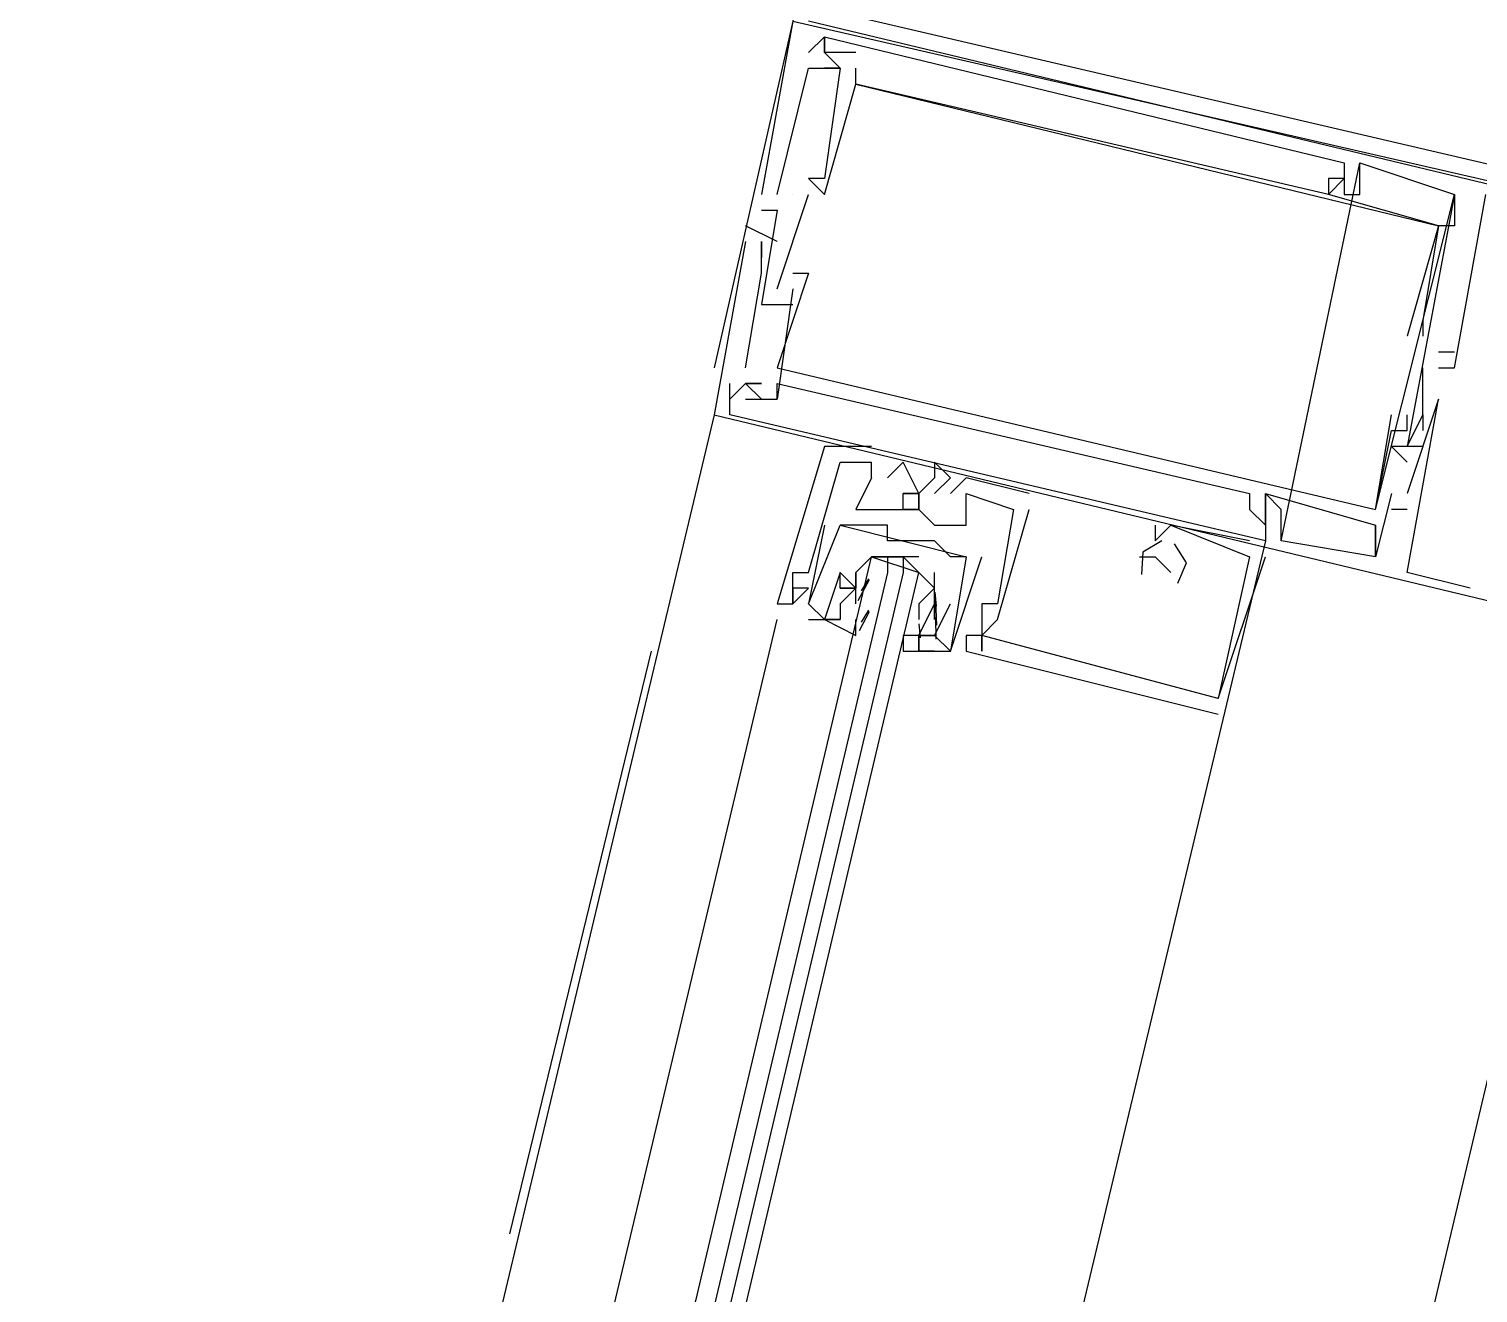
# Model space of a CAD drawing. Header units: feet. Extents: x -84 to 198, y -22 to 181.
# Drawn here: x 126.367 to 127.593, y 126.341 to 127.411 of the extents above; entities that cross this region are included whole.
import ezdxf

# ---------------------------------------------------------------- set-up
doc = ezdxf.new("R2010")
doc.units = ezdxf.units.FT
doc.layers.add('A-LINEA', color=7, linetype='CONTINUOUS')

msp = doc.modelspace()

# ---------------------------------------------------------------- linework, layer by layer
at = {"layer": 'A-LINEA'}
for p, q in [((127.0133, 127.4178), (126.9467, 127.1244)), ((127.0133, 127.4178), (126.9867, 127.2711)), ((127.0133, 127.4178), (126.9867, 127.2711)), ((127.0133, 127.4178), (126.9867, 127.2711)), ((127.6933, 127.2578), (127.0267, 127.4178)), ((127.6933, 127.2578), (127.0267, 127.4178)), ((127.6933, 127.2578), (127.0267, 127.4178)), ((127.04, 127.4044), (127.04, 127.4044)), ((127.04, 127.4044), (127.04, 127.4044)), ((127.04, 127.4044), (127.04, 127.4044)), ((127.04, 127.4044), (127.04, 127.4044)), ((127.04, 127.4044), (127.04, 127.4044)), ((127.04, 127.4044), (127.04, 127.4044)), ((127.0267, 127.3911), (127.0267, 127.3911)), ((127.0267, 127.3911), (127.0267, 127.3911)), ((127.0267, 127.3911), (127.0267, 127.3911)), ((127.04, 127.3911), (127.04, 127.3911)), ((127.04, 127.3911), (127.04, 127.3911)), ((127.04, 127.3911), (127.04, 127.3911)), ((127.04, 127.3911), (127.04, 127.3911)), ((127.04, 127.3911), (127.04, 127.3911)), ((127.04, 127.3911), (127.04, 127.3911)), ((127.04, 127.3911), (127.04, 127.3911)), ((127.04, 127.3911), (127.04, 127.3911)), ((127.04, 127.3911), (127.04, 127.3911)), ((127.0667, 127.3911), (127.0667, 127.3911)), ((127.0667, 127.3911), (127.0667, 127.3911)), ((127.0667, 127.3911), (127.0667, 127.3911)), ((127.0267, 127.3778), (127.0267, 127.3778)), ((127.0267, 127.3778), (127.0267, 127.3778)), ((127.0267, 127.3778), (127.0267, 127.3778)), ((127.04, 127.3778), (127.04, 127.3778)), ((127.04, 127.3778), (127.04, 127.3778)), ((127.04, 127.3778), (127.04, 127.3778)), ((127.0533, 127.3778), (127.0533, 127.3778)), ((127.0533, 127.3778), (127.0533, 127.3778)), ((127.0533, 127.3778), (127.0533, 127.3778)), ((127.0533, 127.3778), (127.0533, 127.3778)), ((127.0533, 127.3778), (127.0533, 127.3778)), ((127.0533, 127.3778), (127.0533, 127.3778)), ((127.0667, 127.3778), (127.0667, 127.3778)), ((127.0667, 127.3778), (127.0667, 127.3778)), ((127.0667, 127.3778), (127.0667, 127.3778)), ((127.0667, 127.3644), (127.0667, 127.3644)), ((127.0667, 127.3644), (127.0667, 127.3644)), ((127.0667, 127.3644), (127.0667, 127.3644)), ((127.0667, 127.3644), (127.0667, 127.3644)), ((127.0667, 127.3644), (127.0667, 127.3644)), ((127.0667, 127.3644), (127.0667, 127.3644)), ((127.4267, 126.9778), (127.4933, 127.2978)), ((127.4267, 126.9778), (127.4933, 127.2978)), ((127.4267, 126.9778), (127.4933, 127.2978)), ((127.48, 127.2978), (127.48, 127.2978)), ((127.48, 127.2978), (127.48, 127.2978)), ((127.48, 127.2978), (127.48, 127.2978)), ((127.4933, 127.2978), (127.4933, 127.2978)), ((127.4933, 127.2978), (127.4933, 127.2978)), ((127.4933, 127.2978), (127.4933, 127.2978)), ((127.0267, 127.2844), (127.0267, 127.2844)), ((127.0267, 127.2844), (127.0267, 127.2844)), ((127.0267, 127.2844), (127.0267, 127.2844)), ((127.04, 127.2844), (127.04, 127.2844)), ((127.04, 127.2844), (127.04, 127.2844)), ((127.04, 127.2844), (127.04, 127.2844)), ((127.4667, 127.2844), (127.4667, 127.2844)), ((127.4667, 127.2844), (127.4667, 127.2844)), ((127.4667, 127.2844), (127.4667, 127.2844)), ((127.48, 127.2844), (127.48, 127.2844)), ((127.48, 127.2844), (127.48, 127.2844)), ((127.48, 127.2844), (127.48, 127.2844)), ((127.48, 127.2844), (127.48, 127.2844)), ((127.48, 127.2844), (127.48, 127.2844)), ((127.48, 127.2844), (127.48, 127.2844)), ((126.9867, 127.2711), (126.9867, 127.2711)), ((126.9867, 127.2711), (126.9867, 127.2711)), ((126.9867, 127.2711), (126.9867, 127.2711)), ((127, 127.1911), (127.0267, 127.2711)), ((127, 127.2711), (127, 127.2711)), ((127, 127.1911), (127.0267, 127.2711)), ((127, 127.2711), (127, 127.2711)), ((127, 127.1911), (127.0267, 127.2711)), ((127, 127.2711), (127, 127.2711)), ((127.0133, 127.2711), (127.0133, 127.2711)), ((127.0133, 127.2711), (127.0133, 127.2711)), ((127.0133, 127.2711), (127.0133, 127.2711)), ((127.0133, 127.2711), (127.0133, 127.2711)), ((127.0133, 127.2711), (127.0133, 127.2711)), ((127.0133, 127.2711), (127.0133, 127.2711)), ((127.0267, 127.2711), (127.0267, 127.2711)), ((127.0267, 127.2711), (127.0267, 127.2711)), ((127.0267, 127.2711), (127.0267, 127.2711)), ((127.04, 127.2711), (127.04, 127.2711)), ((127.04, 127.2711), (127.04, 127.2711)), ((127.04, 127.2711), (127.04, 127.2711)), ((127.4667, 127.2711), (127.4667, 127.2711)), ((127.4667, 127.2711), (127.4667, 127.2711)), ((127.4667, 127.2711), (127.4667, 127.2711)), ((127.4667, 127.2711), (127.4667, 127.2711)), ((127.4667, 127.2711), (127.4667, 127.2711)), ((127.4667, 127.2711), (127.4667, 127.2711)), ((127.48, 127.2711), (127.48, 127.2711)), ((127.48, 127.2711), (127.48, 127.2711)), ((127.48, 127.2711), (127.48, 127.2711)), ((127.4933, 127.2711), (127.4933, 127.2711)), ((127.4933, 127.2711), (127.4933, 127.2711)), ((127.4933, 127.2711), (127.4933, 127.2711)), ((127.5067, 127.0044), (127.5733, 127.2711)), ((127.5067, 127.0044), (127.5733, 127.2711)), ((127.5067, 127.0044), (127.5733, 127.2711)), ((127.5733, 127.2711), (127.5733, 127.2444)), ((127.5733, 127.2711), (127.5733, 127.2711)), ((127.5733, 127.2711), (127.5733, 127.2711)), ((127.5733, 127.2711), (127.5733, 127.2444)), ((127.5733, 127.2711), (127.5733, 127.2711)), ((127.5733, 127.2711), (127.5733, 127.2711)), ((127.5733, 127.2711), (127.5733, 127.2444)), ((127.5733, 127.2711), (127.5733, 127.2711)), ((127.5733, 127.2711), (127.5733, 127.2711)), ((126.9867, 127.2578), (126.9867, 127.2578)), ((126.9867, 127.2578), (126.9867, 127.2578)), ((126.9867, 127.2578), (126.9867, 127.2578)), ((127, 127.2578), (127, 127.2578)), ((127, 127.2578), (127, 127.2578)), ((127, 127.2578), (127, 127.2578)), ((127, 127.2311), (126.9733, 127.2444)), ((126.9733, 127.2444), (126.9733, 127.2444)), ((127, 127.2311), (126.9733, 127.2444)), ((126.9733, 127.2444), (126.9733, 127.2444)), ((127, 127.2311), (126.9733, 127.2444)), ((126.9733, 127.2444), (126.9733, 127.2444)), ((127.56, 127.2444), (127.56, 127.2444)), ((127.56, 127.2444), (127.56, 127.2444)), ((127.56, 127.2444), (127.56, 127.2444)), ((127.56, 127.2444), (127.56, 127.2444)), ((127.56, 127.2444), (127.56, 127.2444)), ((127.56, 127.2444), (127.56, 127.2444)), ((127.56, 127.2444), (127.56, 127.2444)), ((127.56, 127.2444), (127.56, 127.2444)), ((127.56, 127.2444), (127.56, 127.2444)), ((127.5733, 127.2444), (127.5733, 127.2444)), ((127.5733, 127.2444), (127.5733, 127.2444)), ((127.5733, 127.2444), (127.5733, 127.2444)), ((127.5733, 127.2444), (127.5733, 127.2444)), ((127.5733, 127.2444), (127.5733, 127.2444)), ((127.5733, 127.2444), (127.5733, 127.2444)), ((126.9733, 127.2311), (126.9733, 127.2311)), ((126.9733, 127.2311), (126.9733, 127.2311)), ((126.9733, 127.2311), (126.9733, 127.2311)), ((126.9867, 127.2311), (126.9867, 127.2311)), ((126.9867, 127.2311), (126.9867, 127.2311)), ((126.9867, 127.2311), (126.9867, 127.2311)), ((126.9867, 127.2311), (126.9867, 127.2311)), ((126.9867, 127.2311), (126.9867, 127.2311)), ((126.9867, 127.2311), (126.9867, 127.2311)), ((127, 127.2311), (127, 127.2311)), ((127, 127.2311), (127, 127.2311)), ((127, 127.2311), (127, 127.2311)), ((126.9867, 127.2178), (126.9867, 127.2178)), ((126.9867, 127.2178), (126.9867, 127.2178)), ((126.9867, 127.2178), (126.9867, 127.2178)), ((126.9867, 127.2044), (126.9867, 127.2044)), ((126.9867, 127.2044), (126.9867, 127.2044)), ((126.9867, 127.2044), (126.9867, 127.2044)), ((127.0133, 127.2044), (127.0133, 127.2044)), ((127.0133, 127.2044), (127.0133, 127.2044)), ((127.0133, 127.2044), (127.0133, 127.2044)), ((127.0267, 127.2044), (127.0267, 127.2044)), ((127.0267, 127.2044), (127.0267, 127.2044)), ((127.0267, 127.2044), (127.0267, 127.2044)), ((127.0133, 127.1911), (127, 127.0978)), ((127, 127.1911), (127, 127.1911)), ((127.0133, 127.1911), (127, 127.0978)), ((127, 127.1911), (127, 127.1911)), ((127.0133, 127.1911), (127, 127.0978)), ((127, 127.1911), (127, 127.1911)), ((127.0133, 127.1911), (127.0133, 127.1911)), ((127.0133, 127.1911), (127.0133, 127.1911)), ((127.0133, 127.1911), (127.0133, 127.1911)), ((126.9867, 127.1778), (126.9867, 127.1778)), ((126.9867, 127.1778), (126.9867, 127.1778)), ((126.9867, 127.1778), (126.9867, 127.1778)), ((127, 127.1778), (127, 127.1778)), ((127, 127.1778), (127, 127.1778)), ((127, 127.1778), (127, 127.1778)), ((127, 127.1778), (127, 127.1778)), ((127, 127.1778), (127, 127.1778)), ((127, 127.1778), (127, 127.1778)), ((127.0133, 127.1778), (127.0133, 127.1778)), ((127.0133, 127.1778), (127.0133, 127.1778)), ((127.0133, 127.1778), (127.0133, 127.1778)), ((127.5467, 127.1644), (127.5467, 127.1644)), ((127.5467, 127.1644), (127.5467, 127.1644)), ((127.5467, 127.1644), (127.5467, 127.1644)), ((127.5333, 127.1511), (127.5333, 127.1511)), ((127.5333, 127.1511), (127.5333, 127.1511)), ((127.5333, 127.1511), (127.5333, 127.1511)), ((127.5467, 127.1511), (127.5467, 127.1511)), ((127.5467, 127.1511), (127.5467, 127.1511)), ((127.5467, 127.1511), (127.5467, 127.1511)), ((127.56, 127.1378), (127.56, 127.1378)), ((127.56, 127.1378), (127.56, 127.1378)), ((127.56, 127.1378), (127.56, 127.1378)), ((127.5733, 127.1378), (127.5733, 127.1378)), ((127.5733, 127.1378), (127.5733, 127.1378)), ((127.5733, 127.1378), (127.5733, 127.1378)), ((126.9733, 127.1244), (126.9733, 127.1244)), ((126.9733, 127.1244), (126.9733, 127.1244)), ((126.9733, 127.1244), (126.9733, 127.1244)), ((127, 127.1244), (127, 127.1244)), ((127, 127.1244), (127, 127.1244)), ((127, 127.1244), (127, 127.1244)), ((127.5467, 127.0844), (127.5467, 127.1244)), ((127.5467, 127.1244), (127.5467, 127.1244)), ((127.5467, 127.0844), (127.5467, 127.1244)), ((127.5467, 127.1244), (127.5467, 127.1244)), ((127.5467, 127.0844), (127.5467, 127.1244)), ((127.5467, 127.1244), (127.5467, 127.1244)), ((127.56, 127.1244), (127.56, 127.1244)), ((127.56, 127.1244), (127.56, 127.1244)), ((127.56, 127.1244), (127.56, 127.1244)), ((127.56, 127.1244), (127.56, 127.1244)), ((127.56, 127.1244), (127.56, 127.1244)), ((127.56, 127.1244), (127.56, 127.1244)), ((127.56, 127.1244), (127.56, 127.1244)), ((127.56, 127.1244), (127.56, 127.1244)), ((127.56, 127.1244), (127.56, 127.1244)), ((127.5733, 127.1244), (127.5733, 127.1244)), ((127.5733, 127.1244), (127.5733, 127.1244)), ((127.5733, 127.1244), (127.5733, 127.1244)), ((126.96, 127.0844), (126.96, 127.1111)), ((126.96, 127.1111), (126.96, 127.1111)), ((126.96, 127.0844), (126.96, 127.1111)), ((126.96, 127.1111), (126.96, 127.1111)), ((126.96, 127.0844), (126.96, 127.1111)), ((126.96, 127.1111), (126.96, 127.1111)), ((126.9733, 127.1111), (126.9733, 127.1111)), ((126.9733, 127.1111), (126.9733, 127.1111)), ((126.9733, 127.1111), (126.9733, 127.1111)), ((126.9733, 127.1111), (126.9733, 127.1111)), ((126.9733, 127.1111), (126.9733, 127.1111)), ((126.9733, 127.1111), (126.9733, 127.1111)), ((126.9733, 127.1111), (126.9733, 127.1111)), ((126.9733, 127.1111), (126.9733, 127.1111)), ((126.9733, 127.1111), (126.9733, 127.1111)), ((126.9867, 127.1111), (126.9867, 127.1111)), ((126.9867, 127.1111), (126.9867, 127.1111)), ((126.9867, 127.1111), (126.9867, 127.1111)), ((127, 127.1111), (127, 127.1111)), ((127, 127.1111), (127, 127.1111)), ((127, 127.1111), (127, 127.1111)), ((126.96, 127.0978), (126.96, 127.0978)), ((126.96, 127.0978), (126.96, 127.0978)), ((126.96, 127.0978), (126.96, 127.0978)), ((126.9733, 127.0978), (126.9733, 127.0978)), ((126.9733, 127.0978), (126.9733, 127.0978)), ((126.9733, 127.0978), (126.9733, 127.0978)), ((126.9867, 127.0978), (126.9867, 127.0978)), ((126.9867, 127.0978), (126.9867, 127.0978)), ((126.9867, 127.0978), (126.9867, 127.0978)), ((127, 127.0978), (127, 127.0978)), ((127, 127.0978), (127, 127.0978)), ((127, 127.0978), (127, 127.0978)), ((127, 127.0978), (127, 127.0978)), ((127, 127.0978), (127, 127.0978)), ((127, 127.0978), (127, 127.0978)), ((127.56, 127.0978), (127.56, 127.0978)), ((127.56, 127.0978), (127.56, 127.0978)), ((127.56, 127.0978), (127.56, 127.0978)), ((126.9467, 127.0844), (125.2267, 119.8711)), ((126.9467, 127.0844), (126.9467, 127.0844)), ((126.9467, 127.0844), (126.9467, 127.0844)), ((126.9467, 127.0844), (126.9467, 127.0844)), ((127.52, 127.0844), (127.52, 127.0844)), ((127.52, 127.0844), (127.52, 127.0844)), ((127.52, 127.0844), (127.52, 127.0844)), ((127.5333, 127.0844), (127.5333, 127.0844)), ((127.5333, 127.0844), (127.5333, 127.0844)), ((127.5333, 127.0844), (127.5333, 127.0844)), ((127.5467, 127.0844), (127.5467, 127.0844)), ((127.5467, 127.0844), (127.5467, 127.0844)), ((127.5467, 127.0844), (127.5467, 127.0844)), ((127.5467, 127.0844), (127.5467, 127.0844)), ((127.5467, 127.0844), (127.5467, 127.0844)), ((127.5467, 127.0844), (127.5467, 127.0844)), ((127.52, 127.0711), (127.52, 127.0711)), ((127.52, 127.0711), (127.52, 127.0711)), ((127.52, 127.0711), (127.52, 127.0711)), ((127.5333, 127.0711), (127.5333, 127.0711)), ((127.5333, 127.0711), (127.5333, 127.0711)), ((127.5333, 127.0711), (127.5333, 127.0711)), ((127.5467, 127.0711), (127.5467, 127.0711)), ((127.5467, 127.0711), (127.5467, 127.0711)), ((127.5467, 127.0711), (127.5467, 127.0711)), ((127.08, 127.0578), (127.04, 127.0578)), ((127.04, 127.0578), (127.04, 127.0578)), ((127.08, 127.0578), (127.04, 127.0578)), ((127.04, 127.0578), (127.04, 127.0578)), ((127.08, 127.0578), (127.04, 127.0578)), ((127.04, 127.0578), (127.04, 127.0578)), ((127.08, 127.0578), (127.08, 127.0578)), ((127.08, 127.0578), (127.08, 127.0578)), ((127.08, 127.0578), (127.08, 127.0578)), ((127.52, 127.0578), (127.52, 127.0578)), ((127.52, 127.0578), (127.52, 127.0578)), ((127.52, 127.0578), (127.52, 127.0578)), ((127.5333, 127.0578), (127.5333, 127.0578)), ((127.5333, 127.0578), (127.5333, 127.0578)), ((127.5333, 127.0578), (127.5333, 127.0578)), ((127.5333, 127.0578), (127.5333, 127.0578)), ((127.5333, 127.0578), (127.5333, 127.0578)), ((127.5333, 127.0578), (127.5333, 127.0578)), ((127.5333, 127.0578), (127.5333, 127.0578)), ((127.5333, 127.0578), (127.5333, 127.0578)), ((127.5333, 127.0578), (127.5333, 127.0578)), ((127.5467, 127.0578), (127.5467, 127.0578)), ((127.5467, 127.0578), (127.5467, 127.0578)), ((127.5467, 127.0578), (127.5467, 127.0578)), ((127.04, 127.0444), (127.04, 127.0444)), ((127.04, 127.0444), (127.04, 127.0444)), ((127.04, 127.0444), (127.04, 127.0444)), ((127.0533, 127.0444), (127.0533, 127.0444)), ((127.0533, 127.0444), (127.0533, 127.0444)), ((127.0533, 127.0444), (127.0533, 127.0444)), ((127.08, 127.0444), (127.08, 127.0444)), ((127.08, 127.0444), (127.08, 127.0444)), ((127.08, 127.0444), (127.08, 127.0444)), ((127.08, 127.0444), (127.08, 127.0444)), ((127.08, 127.0444), (127.08, 127.0444)), ((127.08, 127.0444), (127.08, 127.0444)), ((127.1067, 127.0444), (127.1067, 127.0444)), ((127.1067, 127.0444), (127.1067, 127.0444)), ((127.1067, 127.0444), (127.1067, 127.0444)), ((127.1333, 127.0444), (127.1333, 127.0444)), ((127.1333, 127.0444), (127.1333, 127.0444)), ((127.1333, 127.0444), (127.1333, 127.0444)), ((127.5333, 127.0444), (127.5333, 127.0444)), ((127.5333, 127.0444), (127.5333, 127.0444)), ((127.5333, 127.0444), (127.5333, 127.0444)), ((127.08, 127.0311), (127.08, 127.0311)), ((127.08, 127.0311), (127.08, 127.0311)), ((127.08, 127.0311), (127.08, 127.0311)), ((127.08, 127.0311), (127.08, 127.0311)), ((127.08, 127.0311), (127.08, 127.0311)), ((127.08, 127.0311), (127.08, 127.0311)), ((127.0933, 127.0311), (127.0933, 127.0311)), ((127.0933, 127.0311), (127.0933, 127.0311)), ((127.0933, 127.0311), (127.0933, 127.0311)), ((127.1333, 127.0311), (127.1333, 127.0311)), ((127.1333, 127.0311), (127.1333, 127.0311)), ((127.1333, 127.0311), (127.1333, 127.0311)), ((127.1467, 127.0311), (127.1467, 127.0311)), ((127.1467, 127.0311), (127.1467, 127.0311)), ((127.1467, 127.0311), (127.1467, 127.0311)), ((127.2133, 127.0178), (127.16, 127.0311)), ((127.16, 127.0311), (127.16, 127.0311)), ((127.2133, 127.0178), (127.16, 127.0311)), ((127.16, 127.0311), (127.16, 127.0311)), ((127.2133, 127.0178), (127.16, 127.0311)), ((127.16, 127.0311), (127.16, 127.0311)), ((127.12, 127.0178), (127.12, 127.0178)), ((127.12, 127.0178), (127.12, 127.0178)), ((127.12, 127.0178), (127.12, 127.0178)), ((127.1333, 127.0178), (127.1333, 127.0178)), ((127.1333, 127.0178), (127.1333, 127.0178)), ((127.1333, 127.0178), (127.1333, 127.0178)), ((127.1467, 127.0178), (127.1467, 127.0178)), ((127.1467, 127.0178), (127.1467, 127.0178)), ((127.1467, 127.0178), (127.1467, 127.0178)), ((127.16, 127.0178), (127.16, 127.0178)), ((127.16, 127.0178), (127.16, 127.0178)), ((127.16, 127.0178), (127.16, 127.0178)), ((127.16, 127.0178), (127.16, 127.0178)), ((127.16, 127.0178), (127.16, 127.0178)), ((127.16, 127.0178), (127.16, 127.0178)), ((127.2133, 127.0178), (127.2133, 127.0178)), ((127.2133, 127.0178), (127.2133, 127.0178)), ((127.2133, 127.0178), (127.2133, 127.0178)), ((127.4, 127.0178), (127.4, 127.0178)), ((127.4, 127.0178), (127.4, 127.0178)), ((127.4, 127.0178), (127.4, 127.0178)), ((127.4133, 127.0178), (127.4133, 127.0178)), ((127.4133, 127.0178), (127.4133, 127.0178)), ((127.4133, 127.0178), (127.4133, 127.0178)), ((127.4133, 127.0178), (127.4133, 127.0178)), ((127.4133, 127.0178), (127.4133, 127.0178)), ((127.4133, 127.0178), (127.4133, 127.0178)), ((127.52, 127.0178), (127.52, 127.0178)), ((127.52, 127.0178), (127.52, 127.0178)), ((127.52, 127.0178), (127.52, 127.0178)), ((127.5333, 127.0178), (127.5333, 127.0178)), ((127.5333, 127.0178), (127.5333, 127.0178)), ((127.5333, 127.0178), (127.5333, 127.0178)), ((127.0667, 127.0044), (127.0667, 127.0044)), ((127.0667, 127.0044), (127.0667, 127.0044)), ((127.0667, 127.0044), (127.0667, 127.0044)), ((127.08, 127.0044), (127.08, 127.0044)), ((127.08, 127.0044), (127.08, 127.0044)), ((127.08, 127.0044), (127.08, 127.0044)), ((127.0933, 127.0044), (127.0933, 127.0044)), ((127.0933, 127.0044), (127.0933, 127.0044)), ((127.0933, 127.0044), (127.0933, 127.0044)), ((127.1067, 127.0044), (127.1067, 127.0044)), ((127.1067, 127.0044), (127.1067, 127.0044)), ((127.1067, 127.0044), (127.1067, 127.0044)), ((127.12, 127.0044), (127.12, 127.0044)), ((127.12, 127.0044), (127.12, 127.0044)), ((127.12, 127.0044), (127.12, 127.0044)), ((127.1867, 126.9111), (127.2133, 127.0044)), ((127.1867, 126.9111), (127.2133, 127.0044)), ((127.1867, 126.9111), (127.2133, 127.0044)), ((127.2, 127.0044), (127.2, 127.0044)), ((127.2, 127.0044), (127.2, 127.0044)), ((127.2, 127.0044), (127.2, 127.0044)), ((127.2, 127.0044), (127.2, 127.0044)), ((127.2, 127.0044), (127.2, 127.0044)), ((127.2, 127.0044), (127.2, 127.0044)), ((127.2133, 127.0044), (127.2133, 127.0044)), ((127.2133, 127.0044), (127.2133, 127.0044)), ((127.2133, 127.0044), (127.2133, 127.0044)), ((127.4, 127.0044), (127.4, 127.0044)), ((127.4, 127.0044), (127.4, 127.0044)), ((127.4, 127.0044), (127.4, 127.0044)), ((127.4133, 127.0044), (127.4133, 127.0044)), ((127.4133, 127.0044), (127.4133, 127.0044)), ((127.4133, 127.0044), (127.4133, 127.0044)), ((127.4133, 127.0044), (127.4133, 127.0044)), ((127.4133, 127.0044), (127.4133, 127.0044)), ((127.4133, 127.0044), (127.4133, 127.0044)), ((127.4267, 127.0044), (127.4267, 127.0044)), ((127.4267, 127.0044), (127.4267, 127.0044)), ((127.4267, 127.0044), (127.4267, 127.0044)), ((127.5067, 127.0044), (127.5067, 127.0044)), ((127.5067, 127.0044), (127.5067, 127.0044)), ((127.5067, 127.0044), (127.5067, 127.0044)), ((127.5067, 127.0044), (127.5067, 127.0044)), ((127.5067, 127.0044), (127.5067, 127.0044)), ((127.5067, 127.0044), (127.5067, 127.0044)), ((127.5333, 127.0044), (127.52, 127.0044)), ((127.52, 127.0044), (127.52, 127.0044)), ((127.5333, 127.0044), (127.52, 127.0044)), ((127.52, 127.0044), (127.52, 127.0044)), ((127.5333, 127.0044), (127.52, 127.0044)), ((127.52, 127.0044), (127.52, 127.0044)), ((127.5333, 127.0044), (127.5333, 127.0044)), ((127.5333, 127.0044), (127.5333, 127.0044)), ((127.5333, 127.0044), (127.5333, 127.0044)), ((127.04, 126.9911), (127.0267, 126.9244)), ((127.04, 126.9911), (127.0267, 126.9244)), ((127.04, 126.9911), (127.04, 126.9911)), ((127.04, 126.9911), (127.04, 126.9911)), ((127.0533, 126.9911), (127.0533, 126.9911)), ((127.0533, 126.9911), (127.0533, 126.9911)), ((127.0667, 126.9911), (127.0667, 126.9911)), ((127.0667, 126.9911), (127.0667, 126.9911)), ((127.0933, 126.9911), (127.0933, 126.9911)), ((127.0933, 126.9911), (127.0933, 126.9911)), ((127.1333, 126.9911), (127.1333, 126.9911)), ((127.1333, 126.9911), (127.1333, 126.9911)), ((127.1333, 126.9911), (127.1333, 126.9911)), ((127.1467, 126.9911), (127.1467, 126.9911)), ((127.1467, 126.9911), (127.1467, 126.9911)), ((127.1467, 126.9911), (127.1467, 126.9911)), ((127.16, 126.9911), (127.16, 126.9911)), ((127.16, 126.9911), (127.16, 126.9911)), ((127.16, 126.9911), (127.16, 126.9911)), ((127.32, 126.9911), (127.32, 126.9778)), ((127.32, 126.9911), (127.32, 126.9911)), ((127.32, 126.9911), (127.32, 126.9778)), ((127.32, 126.9911), (127.32, 126.9911)), ((127.32, 126.9911), (127.32, 126.9778)), ((127.32, 126.9911), (127.32, 126.9911)), ((127.4, 126.9778), (127.3333, 126.9911)), ((127.3333, 126.9911), (127.3333, 126.9911)), ((127.3333, 126.9911), (127.3333, 126.9911)), ((127.4, 126.9778), (127.3333, 126.9911)), ((127.3333, 126.9911), (127.3333, 126.9911)), ((127.3333, 126.9911), (127.3333, 126.9911)), ((127.4, 126.9778), (127.3333, 126.9911)), ((127.3333, 126.9911), (127.3333, 126.9911)), ((127.3333, 126.9911), (127.3333, 126.9911)), ((127.4133, 126.9911), (127.4133, 126.9911)), ((127.4133, 126.9911), (127.4133, 126.9911)), ((127.4133, 126.9911), (127.4133, 126.9911)), ((127.5067, 126.9911), (127.5067, 126.9911)), ((127.5067, 126.9911), (127.5067, 126.9911)), ((127.5067, 126.9911), (127.5067, 126.9911)), ((127.5067, 126.9911), (127.5067, 126.9911)), ((127.5067, 126.9911), (127.5067, 126.9911)), ((127.5067, 126.9911), (127.5067, 126.9911)), ((127.0933, 126.9778), (127.0933, 126.9778)), ((127.0933, 126.9778), (127.0933, 126.9778)), ((127.12, 126.9778), (127.12, 126.9778)), ((127.12, 126.9778), (127.12, 126.9778)), ((127.1333, 126.9778), (127.1333, 126.9778)), ((127.1333, 126.9778), (127.1333, 126.9778)), ((127.32, 126.9778), (127.32, 126.9778)), ((127.32, 126.9778), (127.32, 126.9778)), ((127.32, 126.9778), (127.32, 126.9778)), ((127.32, 126.9778), (127.32, 126.9778)), ((127.32, 126.9778), (127.32, 126.9778)), ((127.32, 126.9778), (127.32, 126.9778)), ((127.4, 126.9778), (127.4, 126.9778)), ((127.4, 126.9778), (127.4, 126.9778)), ((127.4, 126.9778), (127.4, 126.9778)), ((127.4133, 126.9778), (127.4133, 126.9778)), ((127.4133, 126.9778), (127.4133, 126.9778)), ((127.4133, 126.9778), (127.4133, 126.9778)), ((127.4267, 126.9778), (127.4267, 126.9778)), ((127.4267, 126.9778), (127.4267, 126.9778)), ((127.4267, 126.9778), (127.4267, 126.9778)), ((127.0933, 126.9644), (127.1067, 126.9644)), ((127.1467, 126.9644), (127.1467, 126.9644)), ((127.1467, 126.9644), (127.1467, 126.9644)), ((127.16, 126.9644), (127.16, 126.9644)), ((127.16, 126.9644), (127.16, 126.9644)), ((127.16, 126.9644), (127.16, 126.9644)), ((127.16, 126.9644), (127.16, 126.9644)), ((127.1733, 126.9644), (127.1733, 126.9644)), ((127.1733, 126.9644), (127.1733, 126.9644)), ((127.3067, 126.9644), (127.3067, 126.9644)), ((127.3067, 126.9644), (127.3067, 126.9644)), ((127.3067, 126.9644), (127.3067, 126.9644)), ((127.32, 126.9644), (127.32, 126.9644)), ((127.32, 126.9644), (127.32, 126.9644)), ((127.32, 126.9644), (127.32, 126.9644)), ((127.3733, 126.8444), (127.4133, 126.9644)), ((127.3733, 126.8444), (127.4133, 126.9644)), ((127.3733, 126.8444), (127.4133, 126.9644)), ((127.4, 126.9644), (127.4, 126.9644)), ((127.4, 126.9644), (127.4, 126.9644)), ((127.4, 126.9644), (127.4, 126.9644)), ((127.4, 126.9644), (127.4, 126.9644)), ((127.4, 126.9644), (127.4, 126.9644)), ((127.4, 126.9644), (127.4, 126.9644)), ((127.4133, 126.9644), (127.4133, 126.9644)), ((127.4133, 126.9644), (127.4133, 126.9644)), ((127.4133, 126.9644), (127.4133, 126.9644)), ((127.5067, 126.9644), (127.5067, 126.9644)), ((127.5067, 126.9644), (127.5067, 126.9644)), ((127.5067, 126.9644), (127.5067, 126.9644)), ((127.5067, 126.9644), (127.5067, 126.9644)), ((127.5067, 126.9644), (127.5067, 126.9644)), ((127.5067, 126.9644), (127.5067, 126.9644)), ((127.5067, 126.9644), (127.5067, 126.9644)), ((127.5067, 126.9644), (127.5067, 126.9644)), ((127.5067, 126.9644), (127.5067, 126.9644)), ((127.0133, 126.9511), (127.0133, 126.9511)), ((127.0133, 126.9511), (127.0133, 126.9511)), ((127.0133, 126.9511), (127.0133, 126.9511)), ((127.0267, 126.9511), (127.0267, 126.9511)), ((127.0267, 126.9511), (127.0267, 126.9511)), ((127.0267, 126.9511), (127.0267, 126.9511)), ((127.0533, 126.9511), (127.0533, 126.9511)), ((127.0533, 126.9511), (127.0533, 126.9511)), ((127.0533, 126.9511), (127.0533, 126.9511)), ((127.0533, 126.9511), (127.0533, 126.9511)), ((127.0667, 126.9511), (127.0667, 126.9511)), ((127.0667, 126.9511), (127.0667, 126.9511)), ((127.0686, 126.9272), (127.0783, 126.9452)), ((127.0715, 126.9355), (127.0777, 126.9457)), ((127.08, 126.9511), (127.08, 126.9511)), ((127.12, 126.9511), (127.12, 126.9511)), ((127.3333, 126.9511), (127.3333, 126.9511)), ((127.3333, 126.9511), (127.3333, 126.9511)), ((127.3333, 126.9511), (127.3333, 126.9511)), ((127.5333, 126.9511), (127.5333, 126.9511)), ((127.5333, 126.9511), (127.5333, 126.9511)), ((127.5333, 126.9511), (127.5333, 126.9511)), ((127.0133, 126.9378), (127.0133, 126.9378)), ((127.0133, 126.9378), (127.0133, 126.9378)), ((127.0133, 126.9378), (127.0133, 126.9378)), ((127.0267, 126.9378), (127.0267, 126.9378)), ((127.0267, 126.9378), (127.0267, 126.9378)), ((127.0267, 126.9378), (127.0267, 126.9378)), ((127.0533, 126.9378), (127.0533, 126.9378)), ((127.0533, 126.9378), (127.0533, 126.9378)), ((127.0667, 126.9378), (127.0667, 126.9378)), ((127.0667, 126.9378), (127.0667, 126.9378)), ((127.0667, 126.9244), (127.0667, 126.9378)), ((127.0667, 126.9378), (127.0667, 126.9378)), ((127.0667, 126.9378), (127.0667, 126.9378)), ((127.12, 126.9378), (127.12, 126.9378)), ((127.1335, 126.9343), (127.1345, 126.9224)), ((127.1342, 126.9268), (127.1348, 126.9063)), ((127.5867, 126.9378), (127.5867, 126.9378)), ((127.5867, 126.9378), (127.5867, 126.9378)), ((127.5867, 126.9378), (127.5867, 126.9378)), ((127, 126.9244), (127, 126.9244)), ((127, 126.9244), (127, 126.9244)), ((127, 126.9244), (127, 126.9244)), ((127.0133, 126.9244), (127.0133, 126.9244)), ((127.0133, 126.9244), (127.0133, 126.9244)), ((127.0133, 126.9244), (127.0133, 126.9244)), ((127.0133, 126.9244), (127.0133, 126.9244)), ((127.0133, 126.9244), (127.0133, 126.9244)), ((127.0133, 126.9244), (127.0133, 126.9244)), ((127.0267, 126.9244), (127.0267, 126.9244)), ((127.0267, 126.9244), (127.0267, 126.9244)), ((127.0267, 126.9244), (127.0267, 126.9244)), ((127.0267, 126.9244), (127.0267, 126.9244)), ((127.0533, 126.9244), (127.0533, 126.9244)), ((127.0533, 126.9244), (127.0533, 126.9244)), ((127.0667, 126.9244), (127.0667, 126.9244)), ((127.0667, 126.9244), (127.0667, 126.9244)), ((127.0667, 126.9244), (127.0667, 126.9244)), ((127.0697, 126.9018), (127.0781, 126.9181)), ((127.0715, 126.9089), (127.0777, 126.919)), ((127.12, 126.9244), (127.12, 126.9111)), ((127.12, 126.9244), (127.12, 126.9244)), ((127.1333, 126.9244), (127.1333, 126.9244)), ((127.1333, 126.9244), (127.1333, 126.9244)), ((127.1333, 126.9244), (127.1333, 126.9244)), ((127.1333, 126.9244), (127.1333, 126.9244)), ((127.1467, 126.9244), (127.1467, 126.9244)), ((127.1467, 126.9244), (127.1467, 126.9244)), ((127.1733, 126.9244), (127.1733, 126.9244)), ((127.1733, 126.9244), (127.1733, 126.9244)), ((127.1733, 126.9244), (127.1733, 126.9244)), ((127.1867, 126.9244), (127.1867, 126.9244)), ((127.1867, 126.9244), (127.1867, 126.9244)), ((127.1867, 126.9244), (127.1867, 126.9244)), ((127.1867, 126.9244), (127.1867, 126.9244)), ((127.1867, 126.9244), (127.1867, 126.9244)), ((127.1867, 126.9244), (127.1867, 126.9244)), ((127.6933, 126.9111), (125.9867, 119.6978)), ((126.6133, 125.2844), (127, 126.9111)), ((127.0267, 126.9111), (127.0533, 126.9111)), ((127.0267, 126.9111), (127.0267, 126.9111)), ((127.0267, 126.9111), (127.0533, 126.9111)), ((127.0267, 126.9111), (127.0267, 126.9111)), ((127.04, 126.9111), (127.04, 126.9111)), ((127.04, 126.9111), (127.04, 126.9111)), ((127.0533, 126.9111), (127.0533, 126.9111)), ((127.0533, 126.9111), (127.0533, 126.9111)), ((127.12, 126.9111), (127.12, 126.9111)), ((127.12, 126.9111), (127.12, 126.9111)), ((127.1201, 126.9076), (127.1212, 126.8957)), ((127.1333, 126.9111), (127.1333, 126.9111)), ((127.1333, 126.9111), (127.1333, 126.9111)), ((127.1333, 126.9111), (127.1333, 126.9111)), ((127.1333, 126.9111), (127.1333, 126.9111)), ((127.1341, 126.9129), (127.1344, 126.8946)), ((127.1733, 126.9111), (127.1733, 126.9111)), ((127.1733, 126.9111), (127.1733, 126.9111)), ((127.1733, 126.9111), (127.1733, 126.9111)), ((127.1867, 126.9111), (127.1867, 126.9111)), ((127.1867, 126.9111), (127.1867, 126.9111)), ((127.1867, 126.9111), (127.1867, 126.9111)), ((127.12, 126.8978), (127.12, 126.8978)), ((127.12, 126.8978), (127.12, 126.8978)), ((127.1333, 126.8978), (127.1333, 126.8978)), ((127.1333, 126.8978), (127.1333, 126.8978)), ((127.16, 126.8978), (127.16, 126.8978)), ((127.16, 126.8978), (127.16, 126.8978)), ((127.16, 126.8978), (127.16, 126.8978)), ((127.1733, 126.8978), (127.1733, 126.8978)), ((127.1733, 126.8978), (127.1733, 126.8978)), ((127.1733, 126.8978), (127.1733, 126.8978)), ((127.1733, 126.8978), (127.1733, 126.8978)), ((127.1733, 126.8978), (127.1733, 126.8978)), ((127.1733, 126.8978), (127.1733, 126.8978)), ((126.8933, 126.8844), (126.7733, 126.3911)), ((127.12, 126.8844), (127.12, 126.8844)), ((127.12, 126.8844), (127.12, 126.8844)), ((127.1467, 126.8844), (127.1467, 126.8844)), ((127.1467, 126.8844), (127.1467, 126.8844)), ((127.1467, 126.8844), (127.1467, 126.8844)), ((127.1467, 126.8844), (127.1467, 126.8844)), ((127.16, 126.8844), (127.16, 126.8844)), ((127.16, 126.8844), (127.16, 126.8844)), ((127.16, 126.8844), (127.16, 126.8844)), ((127.1733, 126.8844), (127.1733, 126.8844)), ((127.1733, 126.8844), (127.1733, 126.8844)), ((127.1733, 126.8844), (127.1733, 126.8844)), ((127.3733, 126.8444), (127.3733, 126.8444)), ((127.3733, 126.8444), (127.3733, 126.8444)), ((127.3733, 126.8444), (127.3733, 126.8444)), ((127.3733, 126.8444), (127.3733, 126.8444)), ((127.3733, 126.8444), (127.3733, 126.8444)), ((127.3733, 126.8444), (127.3733, 126.8444)), ((127.3733, 126.8311), (127.3733, 126.8311)), ((127.3733, 126.8311), (127.3733, 126.8311)), ((127.3733, 126.8311), (127.3733, 126.8311))]:
    msp.add_line(p, q, dxfattribs=at)
for points in [[(127.0133, 127.4178), (127.8267, 127.2311), (128.0267, 128.0444), (127.2133, 128.2311), (127.0133, 127.4178)], [(127.0267, 127.4311), (127.8267, 127.2444), (128.0133, 128.0311), (127.2133, 128.2178), (127.0267, 127.4311)], [(127.0667, 127.3911), (127.04, 127.3911), (127.04, 127.4044), (127.04, 127.3911), (127.0533, 127.3778), (127.04, 127.2844), (127.0267, 127.2844), (127.04, 127.2711), (127.0667, 127.3644), (127.56, 127.2444), (127.5333, 127.1511)], [(127.0267, 127.3911), (127.04, 127.4044), (127.48, 127.2978), (127.48, 127.2844), (127.48, 127.2711), (127.4933, 127.2711), (127.4933, 127.2978), (127.5733, 127.2711), (127.5333, 127.0578), (127.52, 127.0578), (127.5333, 127.0444)], [(127.0667, 127.3911), (127.04, 127.3911), (127.04, 127.4044), (127.04, 127.3911), (127.0533, 127.3778), (127.04, 127.2844), (127.0267, 127.2844), (127.04, 127.2711), (127.0667, 127.3644), (127.56, 127.2444), (127.5333, 127.1511)], [(127.0267, 127.3911), (127.04, 127.4044), (127.48, 127.2978), (127.48, 127.2844), (127.48, 127.2711), (127.4933, 127.2711), (127.4933, 127.2978), (127.5733, 127.2711), (127.5333, 127.0578), (127.52, 127.0578), (127.5333, 127.0444)], [(127.0667, 127.3911), (127.04, 127.3911), (127.04, 127.4044), (127.04, 127.3911), (127.0533, 127.3778), (127.04, 127.2844), (127.0267, 127.2844), (127.04, 127.2711), (127.0667, 127.3644), (127.56, 127.2444), (127.5333, 127.1511)], [(127.0267, 127.3911), (127.04, 127.4044), (127.48, 127.2978), (127.48, 127.2844), (127.48, 127.2711), (127.4933, 127.2711), (127.4933, 127.2978), (127.5733, 127.2711), (127.5333, 127.0578), (127.52, 127.0578), (127.5333, 127.0444)], [(127, 127.2711), (127.0267, 127.3778), (127.0533, 127.3778), (127.04, 127.3778)], [(127, 127.2711), (127.0267, 127.3778), (127.0533, 127.3778), (127.04, 127.3778)], [(127, 127.2711), (127.0267, 127.3778), (127.0533, 127.3778), (127.04, 127.3778)], [(127.56, 127.2444), (127.4667, 127.2711), (127.48, 127.2844), (127.4667, 127.2844), (127.4667, 127.2711), (127.0667, 127.3644), (127.0667, 127.3778)], [(127.56, 127.2444), (127.4667, 127.2711), (127.48, 127.2844), (127.4667, 127.2844), (127.4667, 127.2711), (127.0667, 127.3644), (127.0667, 127.3778)], [(127.56, 127.2444), (127.4667, 127.2711), (127.48, 127.2844), (127.4667, 127.2844), (127.4667, 127.2711), (127.0667, 127.3644), (127.0667, 127.3778)], [(127.48, 127.2844), (127.4667, 127.2844), (127.4667, 127.2844), (127.4667, 127.2711)], [(127.48, 127.2844), (127.4667, 127.2844), (127.4667, 127.2844), (127.4667, 127.2711)], [(127.48, 127.2844), (127.4667, 127.2844), (127.4667, 127.2844), (127.4667, 127.2711)], [(127.5733, 127.2711), (127.5733, 127.2444), (127.56, 127.2444), (127.5467, 127.1644), (127.5467, 127.1511), (127.5467, 127.1511)], [(127.5733, 127.2711), (127.5733, 127.2444), (127.56, 127.2444), (127.5467, 127.1644), (127.5467, 127.1511), (127.5467, 127.1511)], [(127.5733, 127.2711), (127.5733, 127.2444), (127.56, 127.2444), (127.5467, 127.1644), (127.5467, 127.1511), (127.5467, 127.1511)], [(127.56, 127.1244), (127.5733, 127.1244), (127.6, 127.2711)], [(127.56, 127.1244), (127.5733, 127.1244), (127.6, 127.2711)], [(127.56, 127.1244), (127.5733, 127.1244), (127.6, 127.2711)], [(126.9867, 127.2578), (127, 127.2578), (126.9867, 127.1778), (127, 127.1778), (127.0133, 127.1778)], [(126.9867, 127.2578), (127, 127.2578), (126.9867, 127.1778), (127, 127.1778), (127.0133, 127.1778)], [(126.9867, 127.2578), (127, 127.2578), (126.9867, 127.1778), (127, 127.1778), (127.0133, 127.1778)], [(126.9733, 127.2311), (126.9467, 127.0844), (127.6133, 126.9244), (127.6267, 126.9244)], [(126.9733, 127.2311), (126.9467, 127.0844), (127.6133, 126.9244), (127.6267, 126.9244)], [(126.9733, 127.2311), (126.9467, 127.0844), (127.6133, 126.9244), (127.6267, 126.9244)], [(126.9733, 127.1244), (126.9867, 127.2044), (126.9867, 127.2311), (126.9867, 127.2178)], [(126.9733, 127.1244), (126.9867, 127.2044), (126.9867, 127.2311), (126.9867, 127.2178)], [(126.9733, 127.1244), (126.9867, 127.2044), (126.9867, 127.2311), (126.9867, 127.2178)], [(127.0133, 127.2044), (127.0267, 127.2044), (127, 127.1244), (127.5067, 127.0044), (127.52, 127.0844), (127.52, 127.0844)], [(127.0133, 127.2044), (127.0267, 127.2044), (127, 127.1244), (127.5067, 127.0044), (127.52, 127.0844), (127.52, 127.0844)], [(127.0133, 127.2044), (127.0267, 127.2044), (127, 127.1244), (127.5067, 127.0044), (127.52, 127.0844), (127.52, 127.0844)], [(127.56, 127.1378), (127.56, 127.1378), (127.5733, 127.1378)], [(127.56, 127.1378), (127.56, 127.1378), (127.5733, 127.1378)], [(127.56, 127.1378), (127.56, 127.1378), (127.5733, 127.1378)], [(126.9867, 127.0978), (126.9733, 127.1111), (126.96, 127.0978)], [(126.9867, 127.0978), (126.9733, 127.1111), (126.96, 127.0978)], [(126.9867, 127.0978), (126.9733, 127.1111), (126.96, 127.0978)], [(126.9733, 127.0978), (127, 127.0978), (127, 127.1111), (127.4, 127.0178), (127.4, 127.0044), (127.4133, 126.9911), (127.4133, 127.0044), (127.4133, 127.0178), (127.5067, 126.9911)], [(126.9733, 127.1111), (126.9867, 127.1111), (126.9733, 127.1111)], [(126.9733, 127.0978), (127, 127.0978), (127, 127.1111), (127.4, 127.0178), (127.4, 127.0044), (127.4133, 126.9911), (127.4133, 127.0044), (127.4133, 127.0178), (127.5067, 126.9911)], [(126.9733, 127.1111), (126.9867, 127.1111), (126.9733, 127.1111)], [(126.9733, 127.0978), (127, 127.0978), (127, 127.1111), (127.4, 127.0178), (127.4, 127.0044), (127.4133, 126.9911), (127.4133, 127.0044), (127.4133, 127.0178), (127.5067, 126.9911)], [(126.9733, 127.1111), (126.9867, 127.1111), (126.9733, 127.1111)], [(127.5867, 126.9378), (127.5333, 126.9511), (127.56, 127.0978), (127.5333, 127.0178)], [(127.5867, 126.9378), (127.5333, 126.9511), (127.56, 127.0978), (127.5333, 127.0178)], [(127.5867, 126.9378), (127.5333, 126.9511), (127.56, 127.0978), (127.5333, 127.0178)], [(127.52, 127.0178), (127.5067, 126.9644), (127.4267, 126.9778), (127.4267, 127.0044), (127.4133, 127.0178), (127.4133, 127.0044), (127.4133, 126.9778), (126.96, 127.0844)], [(127.52, 127.0178), (127.5067, 126.9644), (127.4267, 126.9778), (127.4267, 127.0044), (127.4133, 127.0178), (127.4133, 127.0044), (127.4133, 126.9778), (126.96, 127.0844)], [(127.52, 127.0178), (127.5067, 126.9644), (127.4267, 126.9778), (127.4267, 127.0044), (127.4133, 127.0178), (127.4133, 127.0044), (127.4133, 126.9778), (126.96, 127.0844)], [(127.5067, 127.0044), (127.52, 127.0711), (127.5333, 127.0711), (127.5333, 127.0844)], [(127.5067, 127.0044), (127.52, 127.0711), (127.5333, 127.0711), (127.5333, 127.0844)], [(127.5067, 127.0044), (127.52, 127.0711), (127.5333, 127.0711), (127.5333, 127.0844)], [(127.5467, 127.0578), (127.5333, 127.0578), (127.5467, 127.0844), (127.5467, 127.0711)], [(127.5467, 127.0578), (127.5333, 127.0578), (127.5467, 127.0844), (127.5467, 127.0711)], [(127.5467, 127.0578), (127.5333, 127.0578), (127.5467, 127.0844), (127.5467, 127.0711)], [(127.04, 127.0578), (127, 126.9244), (127.0133, 126.9244), (127.0267, 126.9378), (127.0133, 126.9378), (127.0133, 126.9244), (127.0133, 126.9511), (127.0267, 126.9511), (127.0533, 127.0444), (127.08, 127.0444)], [(127.04, 127.0578), (127, 126.9244), (127.0133, 126.9244), (127.0267, 126.9378), (127.0133, 126.9378), (127.0133, 126.9244), (127.0133, 126.9511), (127.0267, 126.9511), (127.0533, 127.0444), (127.08, 127.0444)], [(127.04, 127.0578), (127, 126.9244), (127.0133, 126.9244), (127.0267, 126.9378), (127.0133, 126.9378), (127.0133, 126.9244), (127.0133, 126.9511), (127.0267, 126.9511), (127.0533, 127.0444), (127.08, 127.0444)], [(127.08, 127.0311), (127.08, 127.0444), (127.08, 127.0444)], [(127.08, 127.0311), (127.08, 127.0444), (127.08, 127.0444)], [(127.08, 127.0311), (127.08, 127.0444), (127.08, 127.0444)], [(127.1333, 127.0178), (127.1467, 127.0311), (127.1333, 127.0444), (127.1333, 127.0311), (127.12, 127.0178), (127.12, 127.0178), (127.1067, 127.0444), (127.0933, 127.0311), (127.0933, 127.0311)], [(127.1333, 127.0178), (127.1467, 127.0311), (127.1333, 127.0444), (127.1333, 127.0311), (127.12, 127.0178), (127.12, 127.0178), (127.1067, 127.0444), (127.0933, 127.0311), (127.0933, 127.0311)], [(127.1333, 127.0178), (127.1467, 127.0311), (127.1333, 127.0444), (127.1333, 127.0311), (127.12, 127.0178), (127.12, 127.0178), (127.1067, 127.0444), (127.0933, 127.0311), (127.0933, 127.0311)], [(127.08, 127.0311), (127.0667, 127.0044), (127.08, 127.0044), (127.0933, 127.0044), (127.1067, 127.0044), (127.12, 127.0044), (127.1333, 126.9911), (127.1467, 126.9911), (127.16, 126.9911), (127.16, 127.0178), (127.2, 127.0044), (127.1867, 126.9244), (127.1733, 126.9244), (127.1733, 126.9111), (127.1733, 126.8844), (127.1733, 126.8978), (127.16, 126.8978), (127.16, 126.8844), (127.3733, 126.8311)], [(127.08, 127.0311), (127.0667, 127.0044), (127.08, 127.0044), (127.0933, 127.0044), (127.1067, 127.0044), (127.12, 127.0044), (127.1333, 126.9911), (127.1467, 126.9911), (127.16, 126.9911), (127.16, 127.0178), (127.2, 127.0044), (127.1867, 126.9244), (127.1733, 126.9244), (127.1733, 126.9111), (127.1733, 126.8844), (127.1733, 126.8978), (127.16, 126.8978), (127.16, 126.8844), (127.3733, 126.8311)], [(127.08, 127.0311), (127.0667, 127.0044), (127.08, 127.0044), (127.0933, 127.0044), (127.1067, 127.0044), (127.12, 127.0044), (127.1333, 126.9911), (127.1467, 126.9911), (127.16, 126.9911), (127.16, 127.0178), (127.2, 127.0044), (127.1867, 126.9244), (127.1733, 126.9244), (127.1733, 126.9111), (127.1733, 126.8844), (127.1733, 126.8978), (127.16, 126.8978), (127.16, 126.8844), (127.3733, 126.8311)], [(127.1467, 127.0178), (127.1467, 127.0178), (127.16, 127.0311)], [(127.1467, 127.0178), (127.1467, 127.0178), (127.16, 127.0311)], [(127.1467, 127.0178), (127.1467, 127.0178), (127.16, 127.0311)], [(127.12, 127.0044), (127.1067, 127.0044), (127.1067, 127.0178), (127.12, 127.0178), (127.12, 127.0044), (127.12, 127.0178), (127.1067, 127.0178), (127.12, 127.0178)], [(127.12, 127.0044), (127.1067, 127.0044), (127.1067, 127.0178), (127.12, 127.0178), (127.12, 127.0044), (127.12, 127.0178), (127.1067, 127.0178), (127.12, 127.0178)], [(127.12, 127.0044), (127.1067, 127.0044), (127.1067, 127.0178), (127.12, 127.0178), (127.12, 127.0044), (127.12, 127.0178), (127.1067, 127.0178), (127.12, 127.0178)], [(127.0533, 126.9511), (127.04, 126.9111), (127.0267, 126.9244), (127.0533, 126.9911)], [(127.0533, 126.9511), (127.04, 126.9111), (127.0267, 126.9244), (127.0533, 126.9911)], [(127.0533, 126.9911), (127.16, 126.9644), (127.1467, 126.8844), (127.1333, 126.8978), (127.1467, 126.9244)], [(127.16, 126.9644), (127.1467, 126.9644), (127.1333, 126.9778), (127.12, 126.9778), (127.0933, 126.9778), (127.0933, 126.9911), (127.0667, 126.9911), (127.0533, 126.9911)], [(127.0533, 126.9911), (127.16, 126.9644), (127.1467, 126.8844), (127.1333, 126.8978), (127.1467, 126.9244)], [(127.16, 126.9644), (127.1467, 126.9644), (127.1333, 126.9778), (127.12, 126.9778), (127.0933, 126.9778), (127.0933, 126.9911), (127.0667, 126.9911), (127.0533, 126.9911)], [(127.32, 126.9778), (127.3333, 126.9911), (127.4, 126.9644), (127.3733, 126.8444), (127.1733, 126.8978), (127.1867, 126.9111)], [(127.32, 126.9778), (127.3333, 126.9911), (127.4, 126.9644), (127.3733, 126.8444), (127.1733, 126.8978), (127.1867, 126.9111)], [(127.32, 126.9778), (127.3333, 126.9911), (127.4, 126.9644), (127.3733, 126.8444), (127.1733, 126.8978), (127.1867, 126.9111)], [(127.5067, 126.9911), (127.5067, 126.9644), (127.5067, 126.9911)], [(127.5067, 126.9911), (127.5067, 126.9644), (127.5067, 126.9911)], [(127.5067, 126.9911), (127.5067, 126.9644), (127.5067, 126.9911)], [(127.4133, 126.9778), (126.9867, 125.1911), (126.6, 123.5644)], [(127.3257, 126.9778), (127.3095, 126.9681), (127.3085, 126.9493)], [(127.3257, 126.9778), (127.3095, 126.9681), (127.3085, 126.9493)], [(127.3257, 126.9778), (127.3095, 126.9681), (127.3085, 126.9493)], [(126.68, 125.2711), (127.08, 126.9644), (127.0933, 126.9644), (127.0933, 126.9511), (126.6933, 125.2578)], [(126.72, 125.2578), (127.12, 126.9511), (127.1067, 126.9644), (127.1067, 126.9511), (126.7067, 125.2578)], [(127.12, 126.9644), (127.08, 126.9644), (127.0667, 126.9511), (127.0667, 126.9378), (127.0533, 126.9378), (127.0667, 126.9378), (127.0533, 126.9244), (127.0533, 126.9111), (127.04, 126.9111), (127.0667, 126.8978), (127.0667, 126.9111)], [(127.0667, 126.9378), (127.0667, 126.9511), (127.08, 126.9644), (127.12, 126.9511), (127.1333, 126.9378), (127.12, 126.9244)], [(127.12, 126.8978), (127.12, 126.8844), (127.1467, 126.8844), (127.1733, 126.9644)], [(127.12, 126.8978), (127.12, 126.8844), (127.1467, 126.8844), (127.1733, 126.9644)], [(127.3067, 126.9644), (127.32, 126.9644), (127.32, 126.9644), (127.3333, 126.9511)], [(127.3067, 126.9644), (127.32, 126.9644), (127.32, 126.9644), (127.3333, 126.9511)], [(127.3067, 126.9644), (127.32, 126.9644), (127.32, 126.9644), (127.3333, 126.9511)], [(127.3391, 126.9421), (127.3466, 126.9593), (127.3365, 126.9752)], [(127.3391, 126.9421), (127.3466, 126.9593), (127.3365, 126.9752)], [(127.3391, 126.9421), (127.3466, 126.9593), (127.3365, 126.9752)], [(127.0533, 126.9244), (127.0667, 126.9378), (127.0533, 126.9378), (127.0533, 126.9511), (127.0667, 126.9378), (127.0667, 126.9511)], [(127.0533, 126.9244), (127.0667, 126.9378), (127.0533, 126.9378), (127.0533, 126.9511), (127.0667, 126.9378), (127.0667, 126.9511)], [(127.12, 126.8978), (127.1067, 126.8978), (127.1067, 126.8844), (127.1333, 126.8844), (127.12, 126.8844), (127.12, 126.8978), (127.1333, 126.8978), (127.12, 126.8978), (127.1333, 126.9244), (127.1333, 126.9378), (127.1333, 126.9511)], [(127.1333, 126.9244), (127.1333, 126.9111), (127.1333, 126.9244), (127.1333, 126.9111)], [(127.1333, 126.9244), (127.1333, 126.9111), (127.1333, 126.9244), (127.1333, 126.9111)]]:
    msp.add_lwpolyline(points, dxfattribs=at)

doc.saveas('drawing.dxf')
